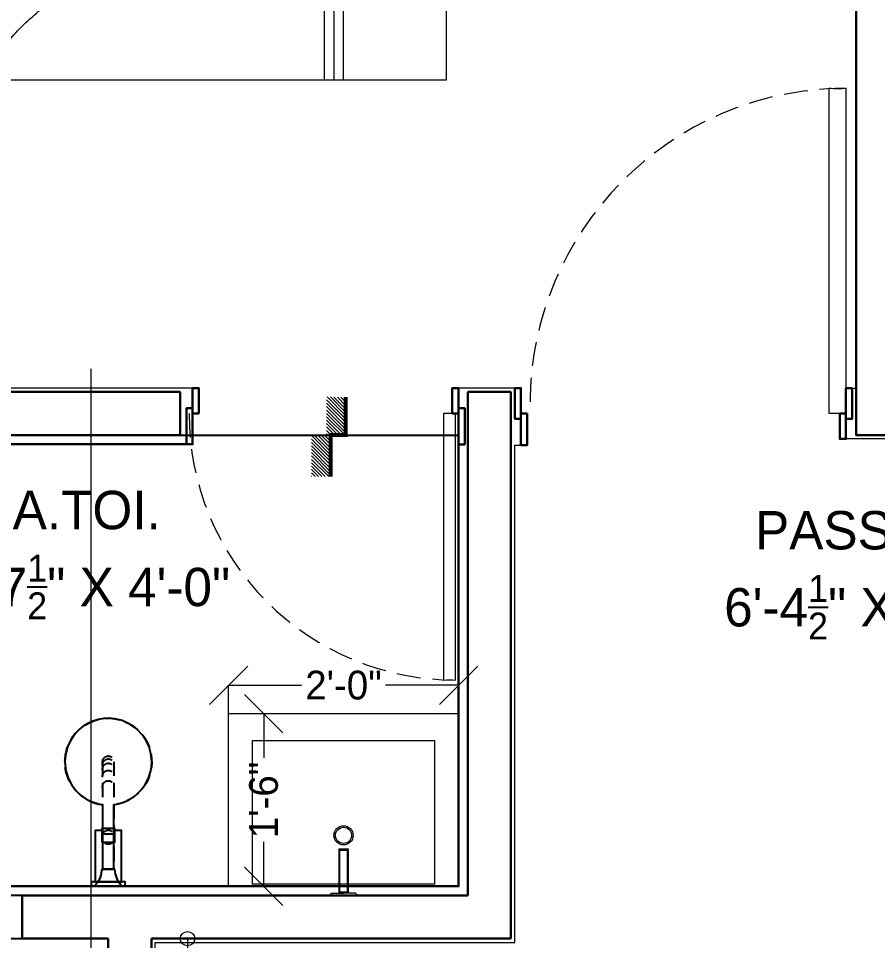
# Model space of a CAD drawing. Header units: inches. Extents: x 50354 to 53215, y -7830 to -6529.
# Drawn here: x 50615.1 to 50704.7, y -6835.8 to -6739.6 of the extents above; entities that cross this region are included whole.
import ezdxf

# ---------------------------------------------------------------- set-up
doc = ezdxf.new("R2010")
doc.units = ezdxf.units.IN
doc.header["$MEASUREMENT"] = 0
doc.header["$PDMODE"] = 2
doc.linetypes.add('HIDDEN', pattern=[0.375, 0.25, -0.125])
doc.linetypes.add('XR_ID 1F_FUR$0$XR_1F FURN$0$HIDDEN', pattern=[0.375, 0.25, -0.125])
for name, color, linetype in [('d-w', 250, 'Continuous'), ('granite', 16, 'Continuous'), ('TEXT', 7, 'Continuous'), ('WINDOW', 5, 'Continuous'), ('XR_ID 1F_FUR$0$A-SANI-FIX', 134, 'Continuous')]:
    doc.layers.add(name, color=color, linetype=linetype)
for name, color, linetype, lineweight in [('DIM', 7, 'Continuous', 18), ('door', 251, 'Continuous', 9), ('FLOORING', 213, 'Continuous', 15), ('FUR', 252, 'Continuous', 18), ('LVL.', 5, 'Continuous', 35), ('wall', 7, 'Continuous', 30)]:
    doc.layers.add(name, color=color, linetype=linetype, lineweight=lineweight)
doc.layers.add('FUNITURE', color=7, linetype='Continuous', lineweight=15, true_color=0x7d7673)
doc.styles.add('ARIAL', font='arial.ttf')
doc.styles.get("Standard").update_dxf_attribs({"font": 'ARLRDBD.TTF', "height": 3})
doc.dimstyles.new('dim01', dxfattribs={"dimtxt": 5.5, "dimasz": 4, "dimexe": 0, "dimexo": 1, "dimgap": 1, "dimtad": 1, "dimzin": 3, "dimdsep": 46, "dimlunit": 4, "dimtxsty": 'ARIAL', "dimblk": 'ARCHTICK', "dimcen": 4, "dimclrd": 250, "dimclre": 252, "dimclrt": 1, "dimadec": 0, "dimazin": 0, "dimtfac": 1, "dimtix": 1, "dimtmove": 2, "dimatfit": 3, "dimldrblk": 'ARCHTICK', "dimfxl": 1, "dimtolj": 1, "dimtzin": 0, "dimlwd": -1, "dimlwe": -1, "dimarcsym": 0})
doc.dimstyles.get("Standard").update_dxf_attribs({"dimtxt": 3, "dimasz": 4, "dimexe": 0, "dimexo": 0, "dimgap": 0, "dimtad": 0, "dimdec": 1, "dimzin": 3, "dimdsep": 46, "dimlunit": 4, "dimtxsty": 'Standard', "dimblk": 'OBLIQUE', "dimcen": 0, "dimclrd": 69, "dimclre": 251, "dimclrt": 7, "dimadec": 0, "dimazin": 0, "dimtfac": 0.65, "dimtdec": 1, "dimtofl": 0, "dimtmove": 0, "dimatfit": 3, "dimldrblk": 'OPEN30', "dimfxl": 1, "dimfrac": 1, "dimtolj": 1, "dimtzin": 0, "dimlwd": 15, "dimlwe": 5, "dimarcsym": 1})

# ---------------------------------------------------------------- blocks, each defined once
blk = doc.blocks.new('A$C429F5545')
at = {"layer": 'FLOORING', "ltscale": 20}
h = blk.add_hatch(dxfattribs=at)
h.set_pattern_fill('ANSI31', color=256)
h.set_pattern_definition([(45, (-31983.55618, 2830.83705), (-0.08838834765, 0.08838834765), [])])
h.paths.add_polyline_path([(2, 1.781), (0.014, 1.781), (0, 0.785), (1.986, 0.785), (1.986, 1)])
h.paths.add_polyline_path([(4.153, 1), (1.986, 1), (1.986, 0), (4.153, 0)])
at = {"layer": 'FLOORING', "ltscale": 20, "const_width": 0.2}
blk.add_lwpolyline([(0, 1.785), (1.986, 1.785), (1.986, 1), (4.153, 1)], dxfattribs=at)
blk = doc.blocks.new('XR_ID 1F_FUR$0$XR_1F FURN$0$A$C2113426E')
for p, q in [((256, 88.3), (269.1, 97.7)), ((269.1, 97.7), (286, 106.4)), ((286, 106.4), (305.4, 112.4)), ((305.4, 112.4), (316.3, 114.2)), ((316.3, 114.2), (329.7, 115)), ((329.7, 115), (351.8, 112.9)), ((351.8, 112.9), (369.6, 107.9)), ((369.6, 107.9), (387.6, 99.4)), ((387.6, 99.4), (398.3, 92.3)), ((239.6, 71.4), (256, 88.3)), ((398.3, 92.3), (417.9, 73.8)), ((417.9, 73.8), (429.6, 56.9)), ((221.4, 38.6), (229.1, 55.7)), ((229.1, 55.7), (239.6, 71.4)), ((429.6, 56.9), (438.7, 36.7)), ((215.7, 15), (221.4, 38.6)), ((438.7, 36.7), (443.4, 17.3)), ((443.4, 17.3), (444.4, 8.8)), ((444.4, 8.8), (444.7, 0)), ((216.2, -18.4), (215.7, -15)), ((217.4, -24.8), (216.2, -18.4)), ((444.1, -12), (441.8, -25.9)), ((444.7, 0), (444.1, -12)), ((220.3, -35.5), (217.4, -24.8)), ((224.5, -46.3), (220.3, -35.5)), ((231.2, -59.3), (224.5, -46.3)), ((437.3, -40.6), (430.9, -54.7)), ((441.8, -25.9), (437.3, -40.6)), ((242, -74.4), (231.2, -59.3)), ((423.6, -66.5), (414.7, -77.5)), ((430.9, -54.7), (423.6, -66.5)), ((252.4, -85.1), (242, -74.4)), ((267.9, -97), (252.4, -85.1)), ((274, -100.6), (267.9, -97)), ((391.6, -96.9), (378.5, -104.1)), ((403.3, -88.3), (391.6, -96.9)), ((414.7, -77.5), (403.3, -88.3)), ((288.7, -107.4), (274, -100.6)), ((306.4, -112.6), (288.7, -107.4)), ((329.7, -115), (306.4, -112.6)), ((346.1, -113.8), (329.7, -115)), ((370.8, -107.4), (346.1, -113.8)), ((378.5, -104.1), (370.8, -107.4))]:
    blk.add_line(p, q)
at = {"linetype": 'XR_ID 1F_FUR$0$XR_1F FURN$0$HIDDEN', "ltscale": 150}
for centre, radius, start, end in [((329.7, 0), 115, 187.4947, 172.5053), ((264.2, 0), 15.3, 258.5968, 101.4032), ((291.7, 0), 15.3, 258.5968, 101.4032), ((310.5, 0), 15.3, 258.5968, 101.4032), ((321.9, 0), 15.3, 258.5968, 101.4032), ((329.7, 0), 15.3, 258.5968, 101.4032)]:
    blk.add_arc(centre, radius, start, end, dxfattribs=at)
at = {"linetype": 'Continuous'}
blk.add_wipeout([(0, -45), (12, -45), (12, -35), (148, -35), (148, -17.5), (153, -17.5), (153, 17.5), (148, 17.5), (148, 35), (12, 35), (12, 45), (0, 45)], dxfattribs=at)
for p, q in [((0, -36), (0, 36)), ((0, 36), (2, 34.3)), ((2, 34.3), (5.6, 31.4)), ((5.6, 31.4), (9.8, 28.5)), ((9.8, 28.5), (16.7, 24.7)), ((16.7, 24.7), (24.8, 21.3)), ((24.8, 21.3), (33.1, 19)), ((33.1, 19), (38.3, 18.1)), ((38.3, 18.1), (45, 17.5)), ((45, 17.5), (45, 15)), ((45, 15), (215.7, 15)), ((20.9, -22.8), (15.6, -25.2)), ((25.5, -21.1), (20.9, -22.8)), ((33.4, -18.9), (25.5, -21.1)), ((41.3, -17.8), (33.4, -18.9)), ((45, -17.5), (41.3, -17.8)), ((215.7, -15), (45, -15)), ((45, -15), (45, -17.5)), ((2.6, -33.8), (0, -36)), ((10, -28.4), (2.6, -33.8)), ((15.6, -25.2), (10, -28.4))]:
    blk.add_line(p, q)
at = {"linetype": 'XR_ID 1F_FUR$0$XR_1F FURN$0$HIDDEN', "ltscale": 150}
for p, q in [((0, 36), (0, -36)), ((45, -17.5), (45, 17.5)), ((329.7, 15), (45, 15)), ((45, 15), (45, -15)), ((329.7, -15), (45, -15))]:
    blk.add_line(p, q, dxfattribs=at)
at = {"linetype": 'Continuous'}
blk.add_line((138, 17.5), (138, -16.9), dxfattribs=at)
for points in [[(0, 45), (12, 45), (12, -45), (0, -45)], [(116.4, -17.5), (116.4, 17.5), (153, 17.5), (153, -17.5)]]:
    blk.add_lwpolyline(points, close=True, dxfattribs=at)
blk.add_lwpolyline([(148, -17.5), (148, -35), (12, -35), (12, 35), (148, 35), (148, 17.5)], dxfattribs=at)
at = {"linetype": 'XR_ID 1F_FUR$0$XR_1F FURN$0$HIDDEN', "ltscale": 150}
for centre, radius, start, end in [((48, 88.7), 71.2, 227.6536, 267.6083), ((133.5, 0), 15.3, 258.5968, 101.4032), ((48, -88.7), 71.2, 92.3917, 132.3464)]:
    blk.add_arc(centre, radius, start, end, dxfattribs=at)
at = {"linetype": 'Continuous'}
blk.add_arc((126, 0), 14.6, 131.1373, 228.8627, dxfattribs=at)
blk = doc.blocks.new('A$C2115f274')
at = {"layer": 'XR_ID 1F_FUR$0$A-SANI-FIX', "lineweight": 30, "xscale": 0.0393700787, "yscale": 0.0393700787, "zscale": 0.0393700787, "rotation": 180}
blk.add_blockref('XR_ID 1F_FUR$0$XR_1F FURN$0$A$C2113426E', (0, 0), dxfattribs=at)
blk = doc.blocks.new('_Oblique')
at = {"color": 0, "linetype": 'ByBlock', "lineweight": -2}
blk.add_line((-0.5, -0.5), (0.5, 0.5), dxfattribs=at)
blk = doc.blocks.new('*D164')
at = {"layer": 'Defpoints', "color": 0, "ltscale": 20, "transparency": 16777216}
for p in [(50636.979, -6809.137), (50636.979, -6812.09), (50660.979, -6812.09)]:
    blk.add_point(p, dxfattribs=at)
at = {"layer": 'FUNITURE', "color": 251, "lineweight": 5, "ltscale": 20, "transparency": 16777216}
for p, q in [((50636.979, -6812.09), (50636.979, -6809.137)), ((50660.979, -6812.09), (50660.979, -6809.137))]:
    blk.add_line(p, q, dxfattribs=at)
at = {"layer": 'FUNITURE', "color": 69, "lineweight": 15, "ltscale": 20, "transparency": 16777216}
for p, q in [((50636.979, -6809.137), (50644.588, -6809.137)), ((50660.979, -6809.137), (50653.371, -6809.137))]:
    blk.add_line(p, q, dxfattribs=at)
at = {"layer": 'FUNITURE', "color": 69, "lineweight": 15, "ltscale": 20, "transparency": 16777216, "xscale": 4, "yscale": 4, "zscale": 4, "rotation": 180}
blk.add_blockref('_Oblique', (50636.979, -6809.137), dxfattribs=at)
at = {"layer": 'FUNITURE', "color": 69, "lineweight": 15, "ltscale": 20, "transparency": 16777216, "xscale": 4, "yscale": 4, "zscale": 4}
blk.add_blockref('_Oblique', (50660.979, -6809.137), dxfattribs=at)
at = {"layer": 'FUNITURE', "color": 7, "ltscale": 20, "transparency": 16777216, "insert": (50648.979, -6809.137), "char_height": 3, "attachment_point": 5}
blk.add_mtext('\\A1;2\'-0"', dxfattribs=at)
blk = doc.blocks.new('_Open30')
at = {"color": 0, "linetype": 'ByBlock', "lineweight": -2}
for p, q in [((-1, 0.268), (0, 0)), ((0, 0), (-1, -0.268)), ((0, 0), (-1, 0))]:
    blk.add_line(p, q, dxfattribs=at)
blk = doc.blocks.new('*D166')
at = {"layer": 'Defpoints', "color": 0, "ltscale": 20, "transparency": 16777216}
for p in [(50636.979, -6812.09), (50640.648, -6812.09), (50636.979, -6830.09)]:
    blk.add_point(p, dxfattribs=at)
at = {"layer": 'FUNITURE', "color": 251, "lineweight": 5, "ltscale": 20, "transparency": 16777216}
for p, q in [((50636.979, -6812.09), (50640.648, -6812.09)), ((50636.979, -6830.09), (50640.648, -6830.09))]:
    blk.add_line(p, q, dxfattribs=at)
at = {"layer": 'FUNITURE', "color": 69, "lineweight": 15, "ltscale": 20, "transparency": 16777216}
for p, q in [((50640.648, -6812.09), (50640.648, -6816.715)), ((50640.648, -6830.09), (50640.648, -6825.465))]:
    blk.add_line(p, q, dxfattribs=at)
at = {"layer": 'FUNITURE', "color": 69, "lineweight": 15, "ltscale": 20, "transparency": 16777216, "xscale": 4, "yscale": 4, "zscale": 4}
for p, rotation in [((50640.648, -6812.09), 90), ((50640.648, -6830.09), 270)]:
    blk.add_blockref('_Oblique', p, dxfattribs=dict(at, rotation=rotation))
at = {"layer": 'FUNITURE', "color": 7, "ltscale": 20, "transparency": 16777216, "insert": (50640.648, -6821.09), "char_height": 3, "attachment_point": 5, "rotation": 90}
blk.add_mtext('\\A1;1\'-6"', dxfattribs=at)
blk = doc.blocks.new('_Origin')
at = {"color": 0, "linetype": 'ByBlock', "lineweight": -2}
blk.add_line((0, 0), (-1, 0), dxfattribs=at)
blk.add_circle((0, 0), 0.5, dxfattribs=at)
blk = doc.blocks.new('*D401')
at = {"layer": 'Defpoints', "color": 0, "ltscale": 20, "transparency": 16777216}
for p in [(50628.939, -6835.55), (50632.702, -6835.55), (50630.339, -6861.6)]:
    blk.add_point(p, dxfattribs=at)
at = {"layer": 'DIM', "color": 252, "ltscale": 20, "transparency": 16777216}
for p, q in [((50629.939, -6835.55), (50632.702, -6835.55)), ((50631.339, -6861.6), (50632.702, -6861.6))]:
    blk.add_line(p, q, dxfattribs=at)
at = {"layer": 'DIM', "ltscale": 20, "transparency": 16777216}
for p, q in [((50632.702, -6837.05), (50632.702, -6844.9)), ((50632.702, -6860.1), (50632.702, -6852.25))]:
    blk.add_line(p, q, dxfattribs=at)
at = {"layer": 'DIM', "ltscale": 20, "transparency": 16777216, "xscale": 1.5, "yscale": 1.5, "zscale": 1.5}
for p, rotation in [((50632.702, -6835.55), 90), ((50632.702, -6861.6), 270)]:
    blk.add_blockref('_Origin', p, dxfattribs=dict(at, rotation=rotation))
at = {"layer": 'DIM', "color": 1, "ltscale": 20, "transparency": 16777216, "insert": (50632.702, -6848.575), "char_height": 2, "attachment_point": 5, "rotation": 90, "style": 'ARIAL'}
blk.add_mtext('\\A1;2\'-2"', dxfattribs=at)
blk = doc.blocks.new('_ArchTick')
at = {"color": 0, "linetype": 'ByBlock', "const_width": 0.15}
blk.add_lwpolyline([(-0.5, -0.5), (0.5, 0.5)], dxfattribs=at)
blk = doc.blocks.new('A$Ccdb0d0b3')
at = {"layer": 'XR_ID 1F_FUR$0$A-SANI-FIX', "lineweight": 0}
for p, q in [((16.17, 11.004), (15.92, 10.754)), ((16.17, 8.004), (16.17, 11.004)), ((11.43, 9), (11.43, 10)), ((15.79, 9.92), (11.43, 9.92)), ((15.79, 10), (15.92, 10)), ((11.43, 9.08), (15.79, 9.08)), ((15.79, 9.008), (15.92, 9.008)), ((16.17, 8.004), (15.92, 8.254))]:
    blk.add_line(p, q, dxfattribs=at)
for points in [[(15, 19), (15, 0), (0, 0), (0, 19)], [(11.35, 10), (11.35, 9), (15.79, 9), (15.79, 10)]]:
    blk.add_lwpolyline(points, close=True, dxfattribs=at)
for points in [[(16.17, 11.004), (15.92, 10.754), (15.92, 9.504)], [(16.17, 8.004), (15.92, 8.254), (15.92, 9.504)]]:
    blk.add_lwpolyline(points, dxfattribs=at)
for radius in [1, 0.84]:
    blk.add_circle((9.904, 9.5), radius, dxfattribs=at)
blk = doc.blocks.new('A$C614923fe')
at = {"layer": 'door', "color": 252}
blk.add_lwpolyline([(-0.47, -0.461), (-2.219, -0.461), (-2.221, 33.438, 0.009223), (-0.47, 33.438)], format="xyb", close=True, dxfattribs=at)
at = {"layer": 'FUNITURE', "linetype": 'HIDDEN', "ltscale": 10}
blk.add_arc((-0.47, 0.47), 32.96, 90.43397, 180, dxfattribs=at)
blk = doc.blocks.new('A$C02583b53')
at = {"layer": 'door', "color": 252}
blk.add_lwpolyline([(0, 0), (0, -1.256), (27.79, -1.258, -0.011806), (27.79, 0)], format="xyb", close=True, dxfattribs=at)
at = {"layer": 'FUNITURE', "linetype": 'HIDDEN', "ltscale": 10}
blk.add_arc((0, 0), 27.79, 270, 0, dxfattribs=at)
blk = doc.blocks.new('A$C1cec415c')
at = {"layer": 'FUR'}
for p, q in [((10.718, 68), (10.718, 0)), ((11.702, 68), (11.702, 0)), ((12.687, 68), (12.687, 0))]:
    blk.add_line(p, q, dxfattribs=at)
at = {"layer": 'FUR', "ltscale": 20}
blk.add_lwpolyline([(0, 68), (72, 68), (72, 0), (0, 0)], close=True, dxfattribs=at)
at = {"layer": 'FUR'}
blk.add_open_spline([(48.395, 68), (47.747, 68.064), (46.735, 64.451), (43.297, 61.489), (42.061, 60.425)], degree=3, knots=[0, 0, 0, 0, 8.68982, 13.565889, 13.565889, 13.565889, 13.565889], dxfattribs=at)

msp = doc.modelspace()

# ---------------------------------------------------------------- linework, layer by layer
at = {"layer": 'd-w', "lineweight": -3, "ltscale": 20}
msp.add_line((50631.93931, -6783.05013), (50660.97431, -6783.05013), dxfattribs=at)
at = {"layer": 'FUNITURE', "ltscale": 20}
for p, q in [((50633.22931, -6778.15013), (50582.43931, -6778.15013)), ((50707.98931, -6783.45013), (50701.38931, -6783.45013))]:
    msp.add_line(p, q, dxfattribs=at)
for points in [[(50666.83931, -6778.15013), (50660.64931, -6778.15013)], [(50702.03931, -6778.15013), (50702.43931, -6778.15013)]]:
    msp.add_lwpolyline(points, dxfattribs=at)
at = {"layer": 'FUR', "ltscale": 20}
msp.add_lwpolyline([(50636.97931, -6812.09013), (50660.97931, -6812.09013), (50660.97931, -6830.09013), (50636.97931, -6830.09013)], close=True, dxfattribs=at)
at = {"layer": 'granite', "lineweight": 30}
for points in [[(50633.87931, -6780.80013), (50633.22931, -6780.80013), (50633.22931, -6778.15013), (50633.87931, -6778.15013)], [(50660.32431, -6780.80013), (50660.97431, -6780.80013), (50660.97431, -6778.15013), (50660.32431, -6778.15013)], [(50666.83931, -6778.15013), (50667.48931, -6778.15013), (50667.48931, -6781.34829), (50666.83931, -6781.34829)], [(50702.03931, -6778.15013), (50701.38931, -6778.15013), (50701.38931, -6781.34829), (50702.03931, -6781.34829)], [(50632.57931, -6784.01013), (50633.22931, -6784.01013), (50633.22931, -6780.25197), (50632.57931, -6780.25197)], [(50661.62431, -6784.05013), (50660.97431, -6784.05013), (50660.97431, -6780.25197), (50661.62431, -6780.25197)], [(50668.13931, -6780.80013), (50667.48931, -6780.80013), (50667.48931, -6784.10013), (50668.13931, -6784.10013)], [(50700.73931, -6780.80013), (50701.38931, -6780.80013), (50701.38931, -6783.45013), (50700.73931, -6783.45013)]]:
    msp.add_lwpolyline(points, close=True, dxfattribs=at)
at = {"layer": 'wall', "ltscale": 20}
for p, q in [((50631.93931, -6778.55013), (50582.43931, -6778.55013)), ((50631.93931, -6778.55013), (50631.93931, -6783.05013)), ((50661.93931, -6778.55013), (50661.93931, -6831.05013)), ((50666.43931, -6778.55013), (50661.93931, -6778.55013)), ((50666.43931, -6778.55013), (50666.43931, -6835.55013)), ((50631.93931, -6783.05013), (50582.43931, -6783.05013)), ((50615.43931, -6835.55013), (50615.43931, -6831.05013)), ((50661.93931, -6831.05013), (50615.43931, -6831.05013)), ((50624.43931, -6835.55013), (50615.43931, -6835.55013)), ((50624.43931, -6835.55013), (50624.43931, -6859.95013)), ((50666.43931, -6835.55013), (50628.93931, -6835.55013)), ((50628.93931, -6835.55013), (50628.93931, -6859.95013))]:
    msp.add_line(p, q, dxfattribs=at)
msp.add_lwpolyline([(50760.93931, -6622.55013), (50706.93931, -6622.55013), (50706.93931, -6783.05013), (50702.43931, -6783.05013), (50702.43931, -6622.55013)], dxfattribs=at)
at = {"layer": 'WINDOW'}
msp.add_lwpolyline([(50615.43931, -6831.05013), (50591.43931, -6831.05013), (50591.43931, -6835.55013), (50615.43931, -6835.55013)], close=True, dxfattribs=at)

# ---------------------------------------------------------------- block references
at = {"ltscale": 20, "rotation": 270}
msp.add_blockref('A$Ccdb0d0b3', (50639.47931, -6814.88013), dxfattribs=at)
at = {"layer": 'FUNITURE', "ltscale": 20}
msp.add_blockref('A$C614923fe', (50701.85931, -6780.33865), dxfattribs=at)
at = {"layer": 'FUNITURE', "ltscale": 20, "rotation": 270}
msp.add_blockref('A$C02583b53', (50660.64931, -6780.80055), dxfattribs=at)
at = {"layer": 'FUNITURE', "ltscale": 20, "xscale": -1, "rotation": 90}
msp.add_blockref('A$C2115f274', (50624.43931, -6830.09013), dxfattribs=at)
at = {"layer": 'FUR', "ltscale": 20, "rotation": 180}
msp.add_blockref('A$C1cec415c', (50659.68931, -6678.05013), dxfattribs=at)
at = {"layer": 'LVL.', "ltscale": 20, "xscale": 2, "yscale": 2, "zscale": 2, "rotation": 270}
msp.add_blockref('A$C429F5545', (50645.63514, -6779.07776), dxfattribs=at)

# ---------------------------------------------------------------- texts
at = {"layer": 'TEXT', "ltscale": 20, "char_height": 4, "attachment_point": 5}
for s, width, insert in [('\\A1;A.TOI. \\P6\'-7{\\H0.7x;\\S1/2;}" X 4\'-0"', 32.5392622, (50622.18931, -6795.55742)), ('\\A1;PASSAGE \\P6\'-4{\\H0.7x;\\S1/2;}" X 4\'-4{\\H0.7x;\\S1/2;}"', 34.6481824, (50704.68931, -6797.66907))]:
    msp.add_mtext_dynamic_manual_height_columns(s, width=width, gutter_width=1.15, heights=[0], dxfattribs=dict(at, insert=insert))

# ---------------------------------------------------------------- dimensions: what is measured, and where the dimension line sits
at = {"layer": 'DIM', "ltscale": 20}
dim = msp.add_linear_dim(base=(50632.702204, -6835.5501273), p1=(50630.3393074, -6861.6001272), p2=(50628.9393074, -6835.5501273), angle=90, dimstyle='dim01', override={"dimtxt": 2, "dimasz": 1.5, "dimtad": 0, "dimdec": 1, "dimblk1": 'Origin', "dimblk2": 'Origin', "dimsah": 1, "dimclrd": 256, "dimfxl": 0.125}, dxfattribs=at)
dim.commit()
dim.dimension.update_dxf_attribs({"geometry": '*D401', "text_midpoint": (50632.702204, -6848.5751272)})
at = {"layer": 'FUNITURE', "ltscale": 20}
dim = msp.add_linear_dim(base=(50636.97931, -6809.13729), p1=(50660.97931, -6812.09013), p2=(50636.97931, -6812.09013), dimstyle='Standard', dxfattribs=at)
dim.commit()
dim.dimension.update_dxf_attribs({"geometry": '*D164', "text_midpoint": (50648.97931, -6809.13729)})
dim = msp.add_aligned_dim(p1=(50636.97931, -6830.09013), p2=(50636.97931, -6812.09013), distance=-3.66827, dimstyle='Standard', dxfattribs=at)
dim.commit()
dim.dimension.update_dxf_attribs({"geometry": '*D166', "text_midpoint": (50640.64757, -6821.09013)})

# ---------------------------------------------------------------- next in the draw order: linework, layer by layer
at = {"layer": 'FUNITURE', "ltscale": 5}
msp.add_lwpolyline([(50622.61836, -6776.1461), (50622.61836, -6873.43142)], dxfattribs=at)
at = {"layer": 'FUNITURE', "ltscale": 20}
for points in [[(50631.93931, -6783.05013), (50582.43931, -6783.05013), (50582.43931, -6820.55013), (50601.18931, -6820.55013), (50601.18931, -6831.05013), (50661.93931, -6831.05013), (50661.93931, -6783.05013)], [(50624.43931, -6859.95013), (50624.43931, -6860.35013), (50629.33931, -6860.35013), (50629.33931, -6835.95013), (50666.83931, -6835.95013), (50666.83931, -6784.10013), (50667.48931, -6784.10013)]]:
    msp.add_lwpolyline(points, dxfattribs=at)
at = {"layer": 'wall', "color": 3}
msp.add_lwpolyline([(50632.57931, -6784.01013), (50583.39931, -6784.01013), (50583.39931, -6819.59013), (50602.14931, -6819.59013), (50602.14931, -6830.09013), (50660.97931, -6830.09013), (50660.97931, -6784.05013)], dxfattribs=at)

doc.saveas('drawing.dxf')
